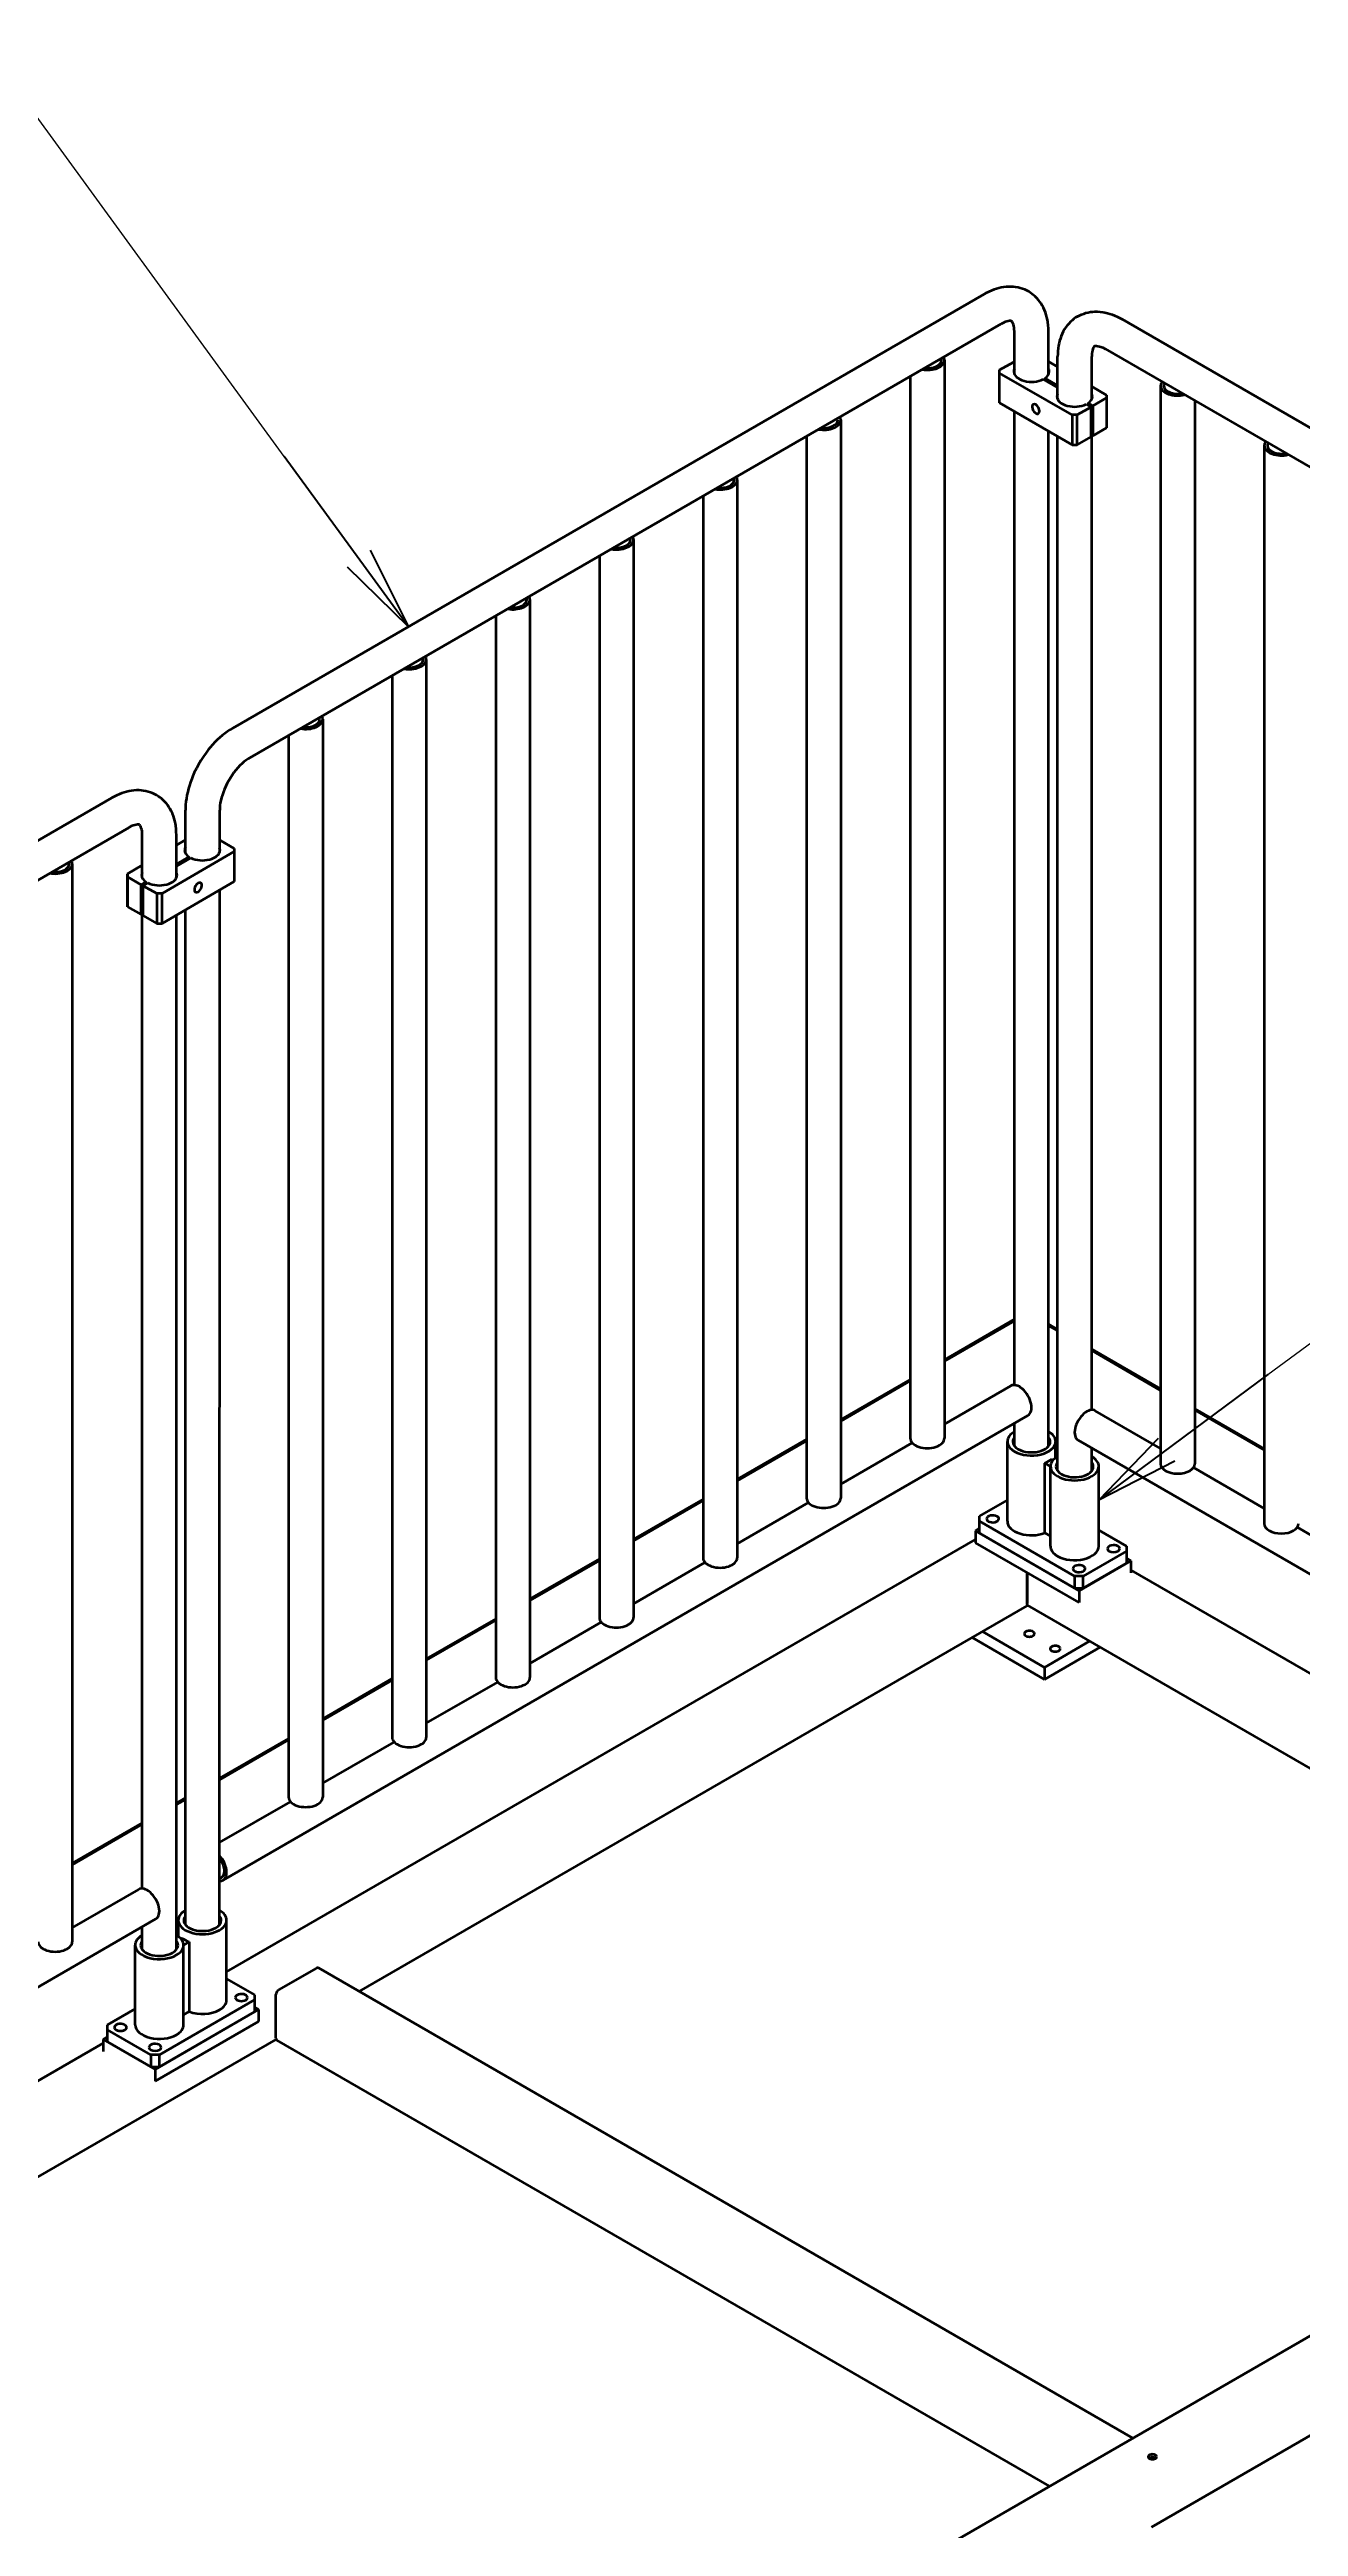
# Model space of a CAD drawing. Header units: millimetres. Extents: x -73083 to 81340, y -6859 to 6812.
# Drawn here: x -57707 to -56684, y -542 to 1486 of the extents above; entities that cross this region are included whole.
import ezdxf

# ---------------------------------------------------------------- set-up
doc = ezdxf.new("R2010")
doc.units = ezdxf.units.MM
doc.layers.add('word_dim', color=253, linetype='Continuous')
doc.styles.get("Standard").update_dxf_attribs({"font": 'romans.shx', "bigfont": 'bigfont.shx'})
doc.dimstyles.new('STANDARD 1-23', dxfattribs={"dimscale": 23, "dimtxt": 3.5, "dimasz": 3, "dimexe": 1, "dimexo": 0, "dimgap": 1, "dimtad": 3, "dimdsep": 46, "dimtxsty": 'Standard', "dimblk1": 'OPEN', "dimblk2": 'OPEN', "dimsah": 1, "dimcen": 0, "dimclrd": 256, "dimclre": 256, "dimclrt": 3, "dimazin": 2, "dimtfac": 1, "dimtmove": 0, "dimatfit": 3, "dimldrblk": 'OPEN', "dimfxl": 0, "dimtolj": 1, "dimtzin": 0, "dimlwd": 13, "dimlwe": 13, "dimarcsym": 0})

# ---------------------------------------------------------------- blocks, each defined once
blk = doc.blocks.new('A$C7FC73B9A')
at = {"color": 7, "lineweight": 35}
for p, q in [((2745.8, 6530.6), (2459.4, 6365.2)), ((2858.8, 6510.2), (3145.1, 6344.8)), ((2473.4, 6341), (2759.8, 6506.3)), ((2770.6, 6465.1), (2770.6, 6500.1)), ((2798.6, 6465.1), (2798.6, 6500.1)), ((2713.3, 6476.7), (2713.3, 5594)), ((2805.9, 6444.7), (2805.9, 6479.7)), ((2833.9, 6444.7), (2833.9, 6479.7)), ((2844.8, 6485.9), (3131.1, 6320.6)), ((2685.3, 6463.3), (2685.3, 5594)), ((2758.4, 6441.6), (2758.4, 6466.1)), ((2817.8, 6431.8), (2758.4, 6466.1)), ((2890.3, 6455.7), (2890.3, 5573.1)), ((2758.4, 6441.6), (2817.8, 6407.3)), ((2770.6, 5637.6), (2770.6, 6434.6)), ((2817.8, 6431.8), (2817.8, 6407.3)), ((2822.1, 6407.3), (2822.1, 6431.8)), ((2833.4, 6413.8), (2833.4, 6438.3)), ((2834.8, 6439.2), (2834.8, 6414.7)), ((2846.1, 6445.7), (2846.1, 6421.2)), ((2918.3, 6443.4), (2918.3, 5573.1)), ((2600.4, 6414.3), (2600.4, 5545)), ((2628.4, 6427.7), (2628.4, 5545)), ((2798.6, 5587.7), (2798.6, 6418.4)), ((2805.9, 5567.3), (2805.9, 6414.2)), ((2833.9, 5617.2), (2833.9, 6415.2)), ((2975.2, 6406.7), (2975.2, 5524.1)), ((2543.6, 6378.7), (2543.6, 5496.1)), ((2130.6, 6175.4), (2459.4, 6365.2)), ((2515.6, 6365.4), (2515.6, 5496.1)), ((2144.6, 6151.2), (2473.4, 6341)), ((2458.7, 6329.7), (2458.7, 5447.1)), ((2430.7, 6316.4), (2430.7, 5447.1)), ((2345.9, 6267.4), (2345.9, 5398.1)), ((2373.9, 6280.7), (2373.9, 5398.1)), ((2289, 6231.7), (2289, 5349.1)), ((2261, 6218.4), (2261, 5349.1)), ((2176.2, 6169.4), (2176.2, 5300.1)), ((2204.2, 6182.7), (2204.2, 5300.1)), ((2031.6, 6118.3), (1745.2, 5952.9)), ((2091.8, 6073), (2091.8, 6108.2)), ((2119.8, 6073.6), (2119.8, 6108.2)), ((1759.2, 5928.7), (2045.6, 6094)), ((2056.4, 6052.8), (2056.4, 6087.8)), ((2084.4, 6052.8), (2084.4, 6087.8)), ((1999.1, 6064.3), (1999.1, 5181.7)), ((2131.8, 6074.3), (2072.6, 6039.9)), ((2131.8, 6074.3), (2131.8, 6049.8)), ((2044.2, 6056.2), (2044.2, 6031.7)), ((2044.2, 6029.2), (2044.2, 6053.7)), ((2055.6, 6022.7), (2055.6, 6047.2)), ((2057, 6046.4), (2057, 6021.9)), ((2072.6, 6015.4), (2131.8, 6049.8)), ((2056.4, 5225.2), (2056.4, 6023.2)), ((2068.4, 6039.9), (2068.4, 6015.4)), ((2072.6, 6015.4), (2072.6, 6039.9)), ((2091.7, 5195.8), (2091.8, 6026.5)), ((2119.7, 5195.8), (2119.8, 6042.8)), ((2084.4, 5175.4), (2084.4, 6022.3)), ((2770.6, 5691.4), (2713.3, 5658.3)), ((2770.6, 5690.2), (2713.3, 5657.1)), ((2833.9, 5666.9), (2890.3, 5634.4)), ((2833.9, 5665.7), (2890.3, 5633.1)), ((2685.3, 5642.2), (2628.4, 5609.4)), ((2685.3, 5641), (2628.4, 5608.1)), ((2713.3, 5605.5), (2767.7, 5636.9)), ((2918.3, 5618.2), (2975.2, 5585.4)), ((2122.6, 5232.2), (2781.7, 5612.7)), ((2890.3, 5585.6), (2836.8, 5616.5)), ((2918.3, 5617), (2975.2, 5584.2)), ((2600.4, 5593.2), (2543.6, 5560.4)), ((2600.4, 5592), (2543.6, 5559.1)), ((2628.4, 5556.5), (2686.9, 5590.3)), ((2764.8, 5526), (2764.8, 5591.3)), ((3220.2, 5362.8), (2822.8, 5592.3)), ((2795.4, 5516.5), (2795.4, 5573.6)), ((2800.2, 5505.6), (2800.2, 5570.9)), ((2839.7, 5505.6), (2839.7, 5570.9)), ((2975.2, 5536.6), (2917.3, 5570.1)), ((2515.6, 5544.2), (2458.7, 5511.4)), ((2515.6, 5543), (2458.7, 5510.1)), ((2543.6, 5507.5), (2602, 5541.3)), ((2742.1, 5530.1), (2764.8, 5543.2)), ((2823.5, 5469.2), (2738.6, 5518.2)), ((2819.9, 5481.1), (2742.1, 5526)), ((2742.1, 5516.2), (2819.9, 5471.3)), ((2839.7, 5518.7), (2862.4, 5505.6)), ((3060, 5487.6), (3002.2, 5521.1)), ((2125.5, 5157.1), (2738.6, 5511.1)), ((2823.5, 5459.4), (2738.6, 5508.4)), ((2862.4, 5501.5), (2827, 5481.1)), ((2430.7, 5495.2), (2373.9, 5462.4)), ((2430.7, 5494), (2373.9, 5461.2)), ((2458.7, 5458.5), (2517.2, 5492.3)), ((2781, 5483.9), (2781, 5458.6)), ((2781, 5457.8), (2781, 5483.9)), ((2823.5, 5469.2), (2865.9, 5493.7)), ((2827, 5471.3), (2862.4, 5491.7)), ((2865.9, 5486.1), (3217.4, 5283.2)), ((2234.1, 5141), (2781, 5456.8)), ((2781, 5457.3), (3375.2, 5114.3)), ((2345.9, 5446.2), (2289, 5413.4)), ((2345.9, 5445), (2289, 5412.2)), ((2373.9, 5409.6), (2432.3, 5443.3)), ((2795.2, 5406.4), (2744.4, 5435.7)), ((2795.2, 5396.6), (2736, 5430.8)), ((2795.2, 5406.4), (2832.2, 5427.8)), ((2795.2, 5396.6), (2840.7, 5422.9)), ((2261, 5397.2), (2204.2, 5364.4)), ((2261, 5396), (2204.2, 5363.2)), ((2289, 5360.6), (2347.5, 5394.3)), ((2176.2, 5348.2), (2119.7, 5315.7)), ((2176.2, 5347), (2119.7, 5314.4)), ((2204.2, 5311.6), (2262.6, 5345.3)), ((2119.7, 5262.9), (2177.8, 5296.3)), ((2056.4, 5279.1), (1999.1, 5246)), ((2056.4, 5277.9), (1999.1, 5244.8)), ((1999.1, 5193.2), (2053.5, 5224.6)), ((1788.3, 5039.2), (2067.5, 5200.4)), ((2125.5, 5134.1), (2125.5, 5199.4)), ((2050.6, 5113.7), (2050.6, 5179)), ((2090.1, 5113.7), (2090.1, 5179)), ((2094.9, 5181.7), (2094.9, 5124.6)), ((2125.5, 5151.3), (2148.2, 5138.2)), ((2199.1, 5160.2), (2168, 5142.3)), ((2867.5, 4775.3), (2200.6, 5160.4)), ((2148.2, 5134.1), (2070.4, 5089.2)), ((2165.9, 5102.7), (2165.9, 5138.6)), ((2028, 5113.7), (2050.6, 5126.8)), ((2151.7, 5126.3), (2066.9, 5077.3)), ((2151.7, 5116.5), (2066.9, 5067.5)), ((2070.4, 5079.4), (2148.2, 5124.3)), ((1788.3, 4883.7), (2166, 5101.7)), ((1788.3, 4962.4), (2024.4, 5098.8)), ((2024.4, 5101.8), (2066.9, 5077.3)), ((2063.3, 5089.2), (2028, 5109.6)), ((2028, 5099.8), (2063.3, 5079.4)), ((2799.3, 4735.9), (2166.5, 5101.3)), ((2576, 4607), (3141.7, 4933.6)), ((2882.9, 4702.6), (3141.7, 4852))]:
    blk.add_line(p, q, dxfattribs=at)
at = {"color": 7, "lineweight": 35, "ltscale": 0.326596}
for p, q in [((2758.4, 6468.6), (2769.7, 6475.1)), ((2833.4, 6438.3), (2822.1, 6431.8)), ((2822.1, 6407.3), (2833.4, 6413.8)), ((2834.8, 6414.7), (2846.1, 6421.2))]:
    blk.add_line(p, q, dxfattribs=at)
at = {"color": 7, "lineweight": 35, "ltscale": 0.024517}
blk.add_line((2770.6, 6474.6), (2769.7, 6475.1), dxfattribs=at)
at = {"color": 7, "lineweight": 35, "ltscale": 0.212328}
for p, q in [((2798.6, 6475.6), (2805.9, 6471.3)), ((2798.6, 5687.3), (2805.9, 5683.1))]:
    blk.add_line(p, q, dxfattribs=at)
at = {"color": 7, "lineweight": 35, "ltscale": 0.061243}
blk.add_line((2758.4, 6466.1), (2758.4, 6468.6), dxfattribs=at)
at = {"color": 7, "lineweight": 35, "ltscale": 0.341603}
blk.add_line((2805.9, 6454.2), (2794.1, 6461), dxfattribs=at)
at = {"color": 7, "lineweight": 35, "ltscale": 0.04082}
for p, q in [((2795.5, 6460.2), (2795.5, 6461.8)), ((2833.4, 6415.5), (2834.8, 6414.7))]:
    blk.add_line(p, q, dxfattribs=at)
at = {"color": 7, "lineweight": 35, "ltscale": 0.300777}
blk.add_line((2795.5, 6461.8), (2805.9, 6455.8), dxfattribs=at)
at = {"color": 7, "lineweight": 35, "ltscale": 0.351125}
blk.add_line((2833.9, 6455.2), (2846.1, 6448.1), dxfattribs=at)
at = {"color": 7, "lineweight": 35, "ltscale": 0.106067}
for p, q in [((2822.1, 6431.8), (2817.8, 6431.8)), ((2817.8, 6407.3), (2822.1, 6407.3))]:
    blk.add_line(p, q, dxfattribs=at)
at = {"color": 7, "lineweight": 35, "ltscale": 0.112967}
blk.add_line((2833.4, 6438.3), (2829.5, 6440.6), dxfattribs=at)
at = {"color": 7, "lineweight": 35, "ltscale": 0.040833}
blk.add_line((2830.9, 6439.8), (2830.9, 6441.4), dxfattribs=at)
at = {"color": 7, "lineweight": 35, "ltscale": 0.112978}
blk.add_line((2830.9, 6441.4), (2834.8, 6439.2), dxfattribs=at)
at = {"color": 7, "lineweight": 35, "ltscale": 0.326602}
blk.add_line((2846.1, 6445.7), (2834.8, 6439.2), dxfattribs=at)
at = {"color": 7, "lineweight": 35, "ltscale": 0.06123}
blk.add_line((2846.1, 6448.1), (2846.1, 6445.7), dxfattribs=at)
at = {"color": 7, "lineweight": 35, "ltscale": 0.212753}
blk.add_line((2084.4, 6079.5), (2091.8, 6083.8), dxfattribs=at)
at = {"color": 7, "lineweight": 35, "ltscale": 0.298423}
blk.add_line((2084.4, 6064), (2094.7, 6070), dxfattribs=at)
at = {"color": 7, "lineweight": 35, "ltscale": 0.339493}
blk.add_line((2096.1, 6069.2), (2084.4, 6062.3), dxfattribs=at)
at = {"color": 7, "lineweight": 35, "ltscale": 0.040985}
for p, q in [((2094.7, 6068.3), (2094.7, 6070)), ((2059.5, 6047.8), (2059.5, 6049.5))]:
    blk.add_line(p, q, dxfattribs=at)
at = {"color": 7, "lineweight": 35, "ltscale": 0.018973}
blk.add_line((2120.4, 6083.3), (2119.8, 6082.9), dxfattribs=at)
at = {"color": 7, "lineweight": 35, "ltscale": 0.327242}
for p, q in [((2120.4, 6083.3), (2131.8, 6076.8)), ((2055.6, 6047.2), (2044.2, 6053.7)), ((2044.2, 6029.2), (2055.6, 6022.7))]:
    blk.add_line(p, q, dxfattribs=at)
at = {"color": 7, "lineweight": 35, "ltscale": 0.061238}
for p, q in [((2131.8, 6076.8), (2131.8, 6074.3)), ((2044.2, 6053.7), (2044.2, 6056.2)), ((2044.2, 6031.7), (2044.2, 6029.2))]:
    blk.add_line(p, q, dxfattribs=at)
at = {"color": 7, "lineweight": 35, "ltscale": 0.35205}
blk.add_line((2044.2, 6056.2), (2056.4, 6063.2), dxfattribs=at)
at = {"color": 7, "lineweight": 35, "ltscale": 0.11275}
for p, q in [((2055.6, 6047.2), (2059.5, 6049.5)), ((2060.9, 6048.7), (2057, 6046.4))]:
    blk.add_line(p, q, dxfattribs=at)
at = {"color": 7, "lineweight": 35, "ltscale": 0.327245}
for p, q in [((2068.4, 6039.9), (2057, 6046.4)), ((2057, 6021.9), (2068.4, 6015.4))]:
    blk.add_line(p, q, dxfattribs=at)
at = {"color": 7, "lineweight": 35, "ltscale": 0.041067}
blk.add_line((2055.6, 6022.7), (2057, 6023.5), dxfattribs=at)
at = {"color": 7, "lineweight": 35, "ltscale": 0.106064}
for p, q in [((2072.6, 6039.9), (2068.4, 6039.9)), ((2068.4, 6015.4), (2072.6, 6015.4))]:
    blk.add_line(p, q, dxfattribs=at)
at = {"color": 7, "lineweight": 35, "ltscale": 0.212325}
blk.add_line((2798.6, 5686.1), (2805.9, 5681.9), dxfattribs=at)
at = {"color": 7, "lineweight": 35, "ltscale": 0.464429}
blk.add_line((2770.6, 5587.7), (2770.6, 5606.3), dxfattribs=at)
at = {"color": 7, "lineweight": 35, "ltscale": 0.037616}
blk.add_line((2801.1, 5576.9), (2802.4, 5576.1), dxfattribs=at)
at = {"color": 7, "lineweight": 35, "ltscale": 0.335614}
blk.add_line((2804.3, 5577.9), (2804.3, 5591.3), dxfattribs=at)
at = {"color": 7, "lineweight": 35, "ltscale": 0.464423}
blk.add_line((2833.9, 5567.3), (2833.9, 5585.9), dxfattribs=at)
at = {"color": 7, "lineweight": 35, "ltscale": 0.137345}
for p, q in [((2800.2, 5570.9), (2795.4, 5573.6)), ((2094.9, 5181.7), (2090.1, 5179))]:
    blk.add_line(p, q, dxfattribs=at)
at = {"color": 7, "lineweight": 35, "ltscale": 0.102051}
blk.add_line((2742.1, 5520.3), (2738.6, 5518.2), dxfattribs=at)
at = {"color": 7, "lineweight": 35, "ltscale": 0.244946}
for p, q in [((2738.6, 5518.2), (2738.6, 5508.4)), ((2823.5, 5469.2), (2823.5, 5459.4)), ((2151.7, 5126.3), (2151.7, 5116.5))]:
    blk.add_line(p, q, dxfattribs=at)
at = {"color": 7, "lineweight": 35, "ltscale": 0.102063}
for p, q in [((2742.1, 5526), (2742.1, 5530.1)), ((2862.4, 5505.6), (2862.4, 5501.5)), ((2028, 5109.6), (2028, 5113.7))]:
    blk.add_line(p, q, dxfattribs=at)
at = {"color": 7, "lineweight": 35, "ltscale": 0.244952}
for p, q in [((2742.1, 5516.2), (2742.1, 5526)), ((2862.4, 5501.5), (2862.4, 5491.7)), ((2819.9, 5481.1), (2819.9, 5471.3)), ((2827, 5471.3), (2827, 5481.1)), ((2865.9, 5493.7), (2865.9, 5483.9)), ((2795.2, 5406.4), (2795.2, 5396.6)), ((2148.2, 5134.1), (2148.2, 5124.3)), ((2024.4, 5101.8), (2024.4, 5092)), ((2028, 5099.8), (2028, 5109.6)), ((2063.3, 5089.2), (2063.3, 5079.4)), ((2066.9, 5077.3), (2066.9, 5067.5)), ((2070.4, 5079.4), (2070.4, 5089.2))]:
    blk.add_line(p, q, dxfattribs=at)
at = {"color": 7, "lineweight": 35, "ltscale": 0.137348}
for p, q in [((2800.2, 5513.7), (2795.4, 5516.5)), ((2094.9, 5124.6), (2090.1, 5121.8))]:
    blk.add_line(p, q, dxfattribs=at)
at = {"color": 7, "lineweight": 35, "ltscale": 0.102073}
blk.add_line((2862.4, 5495.8), (2865.9, 5493.7), dxfattribs=at)
at = {"color": 7, "lineweight": 35, "ltscale": 0.176776}
for p, q in [((2827, 5481.1), (2819.9, 5481.1)), ((2819.9, 5471.3), (2827, 5471.3)), ((2070.4, 5089.2), (2063.3, 5089.2))]:
    blk.add_line(p, q, dxfattribs=at)
at = {"color": 7, "lineweight": 35, "ltscale": 0.025366}
blk.add_line((2781, 5457.8), (2781, 5456.8), dxfattribs=at)
at = {"color": 7, "lineweight": 35, "ltscale": 0.21233}
for p, q in [((2091.7, 5299.5), (2084.4, 5295.3)), ((2091.7, 5298.3), (2084.4, 5294))]:
    blk.add_line(p, q, dxfattribs=at)
at = {"color": 7, "lineweight": 35, "ltscale": 0.464539}
blk.add_line((2056.4, 5175.4), (2056.4, 5193.9), dxfattribs=at)
at = {"color": 7, "lineweight": 35, "ltscale": 0.335608}
blk.add_line((2086, 5186), (2086, 5199.4), dxfattribs=at)
at = {"color": 7, "lineweight": 35, "ltscale": 0.037613}
blk.add_line((2087.9, 5184.2), (2089.2, 5185), dxfattribs=at)
at = {"color": 7, "lineweight": 35, "ltscale": 0.102057}
blk.add_line((2148.2, 5138.2), (2148.2, 5134.1), dxfattribs=at)
at = {"color": 7, "lineweight": 35, "ltscale": 0.102062}
for p, q in [((2151.7, 5126.3), (2148.2, 5128.3)), ((2024.4, 5101.8), (2028, 5103.9))]:
    blk.add_line(p, q, dxfattribs=at)
at = {"color": 7, "lineweight": 35, "ltscale": 0.176779}
blk.add_line((2063.3, 5079.4), (2070.4, 5079.4), dxfattribs=at)
at = {"color": 7, "lineweight": 35}
for points in [[(2782.3, 6532.8), (2780.7, 6533.7), (2779.1, 6534.4), (2777.2, 6535.1), (2775.4, 6535.7), (2773.6, 6536.1), (2771.6, 6536.5), (2769.9, 6536.7), (2768.1, 6536.8), (2765.8, 6536.8), (2763.7, 6536.6), (2761.6, 6536.4), (2759.8, 6536.1), (2757.8, 6535.6), (2755.9, 6535.1), (2753.9, 6534.4), (2752, 6533.6), (2749.6, 6532.6), (2747.3, 6531.4), (2745.8, 6530.6)], [(2798.6, 6500.1), (2798.5, 6502.7), (2798.3, 6505.3), (2798, 6507.7), (2797.7, 6509.7), (2797.2, 6511.7), (2796.7, 6513.7), (2796.1, 6515.6), (2795.3, 6517.7), (2794.4, 6519.6), (2793.4, 6521.5), (2792.5, 6523), (2791.5, 6524.5), (2790.4, 6525.9), (2789, 6527.4), (2787.7, 6528.8), (2786.3, 6530), (2785.2, 6530.8), (2783.8, 6531.9), (2782.3, 6532.8)], [(2822.3, 6512.4), (2820.7, 6511.5), (2819.3, 6510.4), (2817.8, 6509.2), (2816.4, 6507.9), (2815.1, 6506.5), (2813.8, 6505), (2812.7, 6503.6), (2811.7, 6502.1), (2810.6, 6500.1), (2809.7, 6498.2), (2808.8, 6496.3), (2808.2, 6494.5), (2807.6, 6492.6), (2807.1, 6490.7), (2806.7, 6488.7), (2806.4, 6486.6), (2806.1, 6484), (2806, 6481.4), (2805.9, 6479.7)], [(2822.3, 6512.4), (2823.8, 6513.2), (2825.5, 6514), (2827.3, 6514.7), (2829.1, 6515.3), (2830.9, 6515.7), (2832.9, 6516.1), (2834.7, 6516.3), (2836.5, 6516.4), (2838.7, 6516.4), (2840.8, 6516.2), (2842.9, 6516), (2844.7, 6515.6), (2846.7, 6515.2), (2848.6, 6514.6), (2850.6, 6514), (2852.6, 6513.2), (2854.9, 6512.2), (2857.2, 6511), (2858.8, 6510.2)], [(2768.3, 6508.6), (2767.9, 6508.7), (2767.3, 6508.8), (2766.6, 6508.8), (2765.5, 6508.6), (2764.3, 6508.4), (2763.1, 6508), (2761.6, 6507.3), (2760.1, 6506.5), (2759.8, 6506.3)], [(2770.6, 6500.1), (2770.5, 6501.8), (2770.4, 6503.3), (2770.2, 6504.6), (2769.8, 6505.9), (2769.4, 6506.9), (2769.1, 6507.6), (2768.7, 6508.2), (2768.4, 6508.5), (2768.3, 6508.6)], [(2836.3, 6488.2), (2836, 6487.9), (2835.6, 6487.5), (2835.2, 6486.8), (2834.8, 6485.8), (2834.5, 6484.6), (2834.2, 6483.4), (2834, 6481.7), (2833.9, 6480.1), (2833.9, 6479.7)], [(2836.3, 6488.2), (2836.6, 6488.3), (2837.2, 6488.4), (2837.9, 6488.4), (2839, 6488.2), (2840.2, 6487.9), (2841.4, 6487.5), (2842.9, 6486.9), (2844.4, 6486.1), (2844.8, 6485.9)], [(2130.6, 6175.4), (2128.2, 6174), (2126.1, 6172.5), (2124, 6171), (2121.9, 6169.3), (2119.8, 6167.6), (2117.8, 6165.7), (2115.9, 6163.8), (2114, 6161.7), (2112.1, 6159.6), (2110.4, 6157.5), (2108.6, 6155.2), (2106.5, 6152.2), (2104.4, 6149), (2102.5, 6145.7), (2100.7, 6142.4), (2099, 6139), (2097.9, 6136.4), (2096.9, 6133.8), (2095.9, 6131.2), (2095, 6128.5), (2094.3, 6125.9), (2093.6, 6123.2), (2093, 6120.5), (2092.5, 6117.9), (2092.2, 6115.2), (2091.9, 6112.7), (2091.8, 6110), (2091.8, 6108.2)], [(2144.6, 6151.2), (2143, 6150.2), (2141.4, 6149.1), (2139.7, 6147.8), (2138.1, 6146.3), (2136.4, 6144.7), (2134.7, 6142.9), (2133.1, 6141.1), (2131.5, 6139.1), (2130, 6137), (2128.6, 6134.8), (2127.2, 6132.5), (2125.9, 6130.2), (2124.8, 6127.9), (2123.7, 6125.5), (2122.8, 6123.2), (2122, 6120.8), (2121.3, 6118.5), (2120.7, 6116.2), (2120.3, 6114.1), (2120, 6112), (2119.8, 6110.1), (2119.8, 6108.2)], [(2068.1, 6120.5), (2066.5, 6121.3), (2064.9, 6122.1), (2063.1, 6122.8), (2061.2, 6123.3), (2059.4, 6123.8), (2057.5, 6124.1), (2055.7, 6124.3), (2053.9, 6124.5), (2051.6, 6124.5), (2049.5, 6124.3), (2047.4, 6124.1), (2045.6, 6123.7), (2043.6, 6123.3), (2041.7, 6122.7), (2039.7, 6122.1), (2037.8, 6121.3), (2035.4, 6120.3), (2033.1, 6119.1), (2031.6, 6118.3)], [(2084.4, 6087.8), (2084.3, 6090.4), (2084.1, 6093), (2083.8, 6095.4), (2083.5, 6097.4), (2083.1, 6099.4), (2082.5, 6101.4), (2081.9, 6103.3), (2081.1, 6105.4), (2080.2, 6107.3), (2079.2, 6109.2), (2078.3, 6110.7), (2077.3, 6112.2), (2076.2, 6113.6), (2074.9, 6115.1), (2073.5, 6116.4), (2072.1, 6117.7), (2071.1, 6118.5), (2069.6, 6119.5), (2068.1, 6120.5)], [(2054.1, 6096.2), (2053.7, 6096.4), (2053.2, 6096.5), (2052.4, 6096.5), (2051.4, 6096.3), (2050.2, 6096), (2049, 6095.6), (2047.4, 6095), (2046, 6094.2), (2045.6, 6094)], [(2056.4, 6087.8), (2056.3, 6089.4), (2056.2, 6090.9), (2056, 6092.3), (2055.6, 6093.6), (2055.3, 6094.6), (2054.9, 6095.3), (2054.5, 6095.8), (2054.2, 6096.1), (2054.1, 6096.2)]]:
    blk.add_lwpolyline(points, dxfattribs=at)
for centre, major_axis, ratio, start_param, end_param in [((2699.3, 6476.7), (14, 0), 0.577346, 4.404865, 6.283181), ((2699.3, 6476.7), (11.5, 0), 0.577346, 4.521178, 6.283181), ((2699.3, 6476.7), (11.5, 0), 0.577346, 6.283181, 6.47423), ((2699.3, 6476.7), (14, 0), 0.577346, 6.283181, 6.590704), ((2784.6, 6467.3), (14.5, 0), 0.577346, 2.878461, 3.141633), ((2784.6, 6467.3), (14.5, 0), 0.577346, 0.00004, 0.263142), ((2784.6, 6467.3), (14.5, 0), 0.577346, 3.141633, 5.42877), ((2784.6, 6467.3), (14.5, 0), 0.577346, 5.566811, 6.283225), ((2819.9, 6446.9), (14.5, 0), 0.577346, 2.87853, 3.141633), ((2819.9, 6446.9), (14.5, 0), 0.577346, 0.00004, 0.26321), ((2904.3, 6455.7), (14, 0), 0.577346, 2.733604, 3.14159), ((2904.3, 6455.7), (14, 0), 0.577346, 3.14159, 5.120369), ((2904.3, 6455.7), (11.5, 0), 0.577346, 2.821432, 3.14159), ((2904.3, 6455.7), (11.5, 0), 0.577346, 3.14159, 5.032541), ((2614.4, 6427.7), (11.5, 0), 0.577346, 6.283181, 6.47423), ((2614.4, 6427.7), (14, 0), 0.577346, 6.283181, 6.590704), ((2788.1, 6436.7), (2.17, -3.76), 0.577354, 3.141596, 5.497791), ((2788.1, 6436.7), (2.17, -3.76), 0.577354, 0.000004, 3.141596), ((2788.1, 6436.7), (2.17, -3.76), 0.577354, 5.497791, 6.283189), ((2819.9, 6446.9), (14.5, 0), 0.577346, 3.141633, 5.42877), ((2819.9, 6446.9), (14.5, 0), 0.577346, 5.566811, 6.283225), ((2614.4, 6427.7), (14, 0), 0.577346, 4.404865, 6.283181), ((2614.4, 6427.7), (11.5, 0), 0.577346, 4.521178, 6.283181), ((2989.2, 6406.7), (14, 0), 0.577346, 2.733604, 3.14159), ((2989.2, 6406.7), (11.5, 0), 0.577346, 2.821432, 3.14159), ((2989.2, 6406.7), (14, 0), 0.577346, 3.14159, 5.120369), ((2989.2, 6406.7), (11.5, 0), 0.577346, 3.14159, 5.032541), ((2529.6, 6378.7), (14, 0), 0.577346, 4.404865, 6.283181), ((2529.6, 6378.7), (11.5, 0), 0.577346, 4.521178, 6.283181), ((2529.6, 6378.7), (11.5, 0), 0.577346, 6.283181, 6.47423), ((2529.6, 6378.7), (14, 0), 0.577346, 6.283181, 6.590704), ((2444.7, 6329.7), (14, 0), 0.577346, 4.404865, 6.283181), ((2444.7, 6329.7), (11.5, 0), 0.577346, 4.521178, 6.283181), ((2444.7, 6329.7), (11.5, 0), 0.577346, 6.283181, 6.47423), ((2444.7, 6329.7), (14, 0), 0.577346, 6.283181, 6.590704), ((2359.9, 6280.7), (14, 0), 0.577346, 4.404865, 6.283181), ((2359.9, 6280.7), (11.5, 0), 0.577346, 4.521178, 6.283181), ((2359.9, 6280.7), (11.5, 0), 0.577346, 6.283181, 6.47423), ((2359.9, 6280.7), (14, 0), 0.577346, 6.283181, 6.590704), ((2275, 6231.7), (14, 0), 0.577346, 4.404865, 6.283181), ((2275, 6231.7), (11.5, 0), 0.577346, 4.521178, 6.283181), ((2275, 6231.7), (11.5, 0), 0.577346, 6.283181, 6.47423), ((2275, 6231.7), (14, 0), 0.577346, 6.283181, 6.590704), ((2190.2, 6182.7), (14, 0), 0.577346, 6.283181, 6.590704), ((2190.2, 6182.7), (14, 0), 0.577346, 4.404865, 6.283181), ((2190.2, 6182.7), (11.5, 0), 0.577346, 4.521178, 6.283181), ((2190.2, 6182.7), (11.5, 0), 0.577346, 6.283181, 6.47423), ((1985.1, 6064.3), (14, 0), 0.577346, 4.404865, 6.283181), ((1985.1, 6064.3), (11.5, 0), 0.577346, 4.521178, 6.283181), ((1985.1, 6064.3), (11.5, 0), 0.577346, 6.283181, 6.47423), ((1985.1, 6064.3), (14, 0), 0.577346, 6.283181, 6.590704), ((2105.6, 6075.5), (14.5, 0), 0.577346, 2.843538, 3.141555), ((2105.6, 6075.5), (14.5, 0), 0.577346, 3.141555, 3.861926), ((2105.6, 6075.5), (14.5, 0), 0.577346, 3.999967, 6.283147), ((2105.6, 6075.5), (14.5, 0), 0.577346, 6.283147, 6.50602), ((2070.4, 6055), (14.5, 0), 0.577346, 2.878463, 3.141555), ((2070.4, 6055), (14.5, 0), 0.577346, 3.141555, 3.861926), ((2070.4, 6055), (14.5, 0), 0.577346, 3.999967, 6.283147), ((2070.4, 6055), (14.5, 0), 0.577346, 6.283147, 6.546309), ((2102.2, 6044.9), (2.16, 3.76), 0.575064, 0.000039, 3.141632), ((2102.2, 6044.9), (2.16, 3.76), 0.575064, 3.925015, 6.283224), ((2102.2, 6044.9), (2.16, 3.76), 0.575064, 3.141632, 3.925015), ((2774.7, 5624.8), (-7, 12.1), 0.57735, 3.141564, 6.283157), ((2829.8, 5604.4), (-7, -12.1), 0.577354, 3.141611, 6.283204), ((2784.6, 5591.3), (19.8, 0), 0.577346, 2.358672, 3.141594), ((2784.6, 5591.3), (19.8, 0), 0.577346, 0.000002, 0.782921), ((2699.3, 5594), (-14, 0), 0.577346, 6.283181, 9.424774), ((2784.6, 5591.3), (19.8, 0), 0.577346, 3.141594, 3.926992), ((2784.6, 5591.3), (15.3, 0), 0.577346, 2.719147, 3.141594), ((2784.6, 5591.3), (15.3, 0), 0.577346, 3.141594, 3.926992), ((2784.6, 5591.3), (19.8, 0), 0.577346, 3.926992, 6.283187), ((2784.6, 5591.3), (15.3, 0), 0.577346, 3.926992, 6.283187), ((2784.6, 5583.2), (19.8, 0), 0.577346, 5.293846, 5.701731), ((2784.6, 5591.3), (15.3, 0), 0.577346, 0.000002, 0.422446), ((2819.9, 5570.9), (19.8, 0), 0.577346, 2.358686, 3.141594), ((2819.9, 5570.9), (19.8, 0), 0.577346, 0.000002, 0.782935), ((2819.9, 5570.9), (19.8, 0), 0.577346, 3.141594, 6.283187), ((2819.9, 5570.9), (15.3, 0), 0.577346, 2.719178, 3.141594), ((2819.9, 5570.9), (15.3, 0), 0.577346, 3.141594, 3.926992), ((2819.9, 5570.9), (15.3, 0), 0.577346, 3.926992, 6.283187), ((2819.9, 5570.9), (15.3, 0), 0.577346, 0.000002, 0.422477), ((2904.3, 5573.1), (-14, 0), 0.577346, 6.283183, 9.424775), ((2614.4, 5545), (-14, 0), 0.577346, 6.283181, 9.424774), ((2752.8, 5528), (-5, 0), 0.577346, 3.926992, 6.283187), ((2752.8, 5528), (-5, 0), 0.577346, 0.000002, 0.7854), ((2752.8, 5528), (5, 0), 0.577346, 3.926992, 6.283182), ((2752.8, 5528), (5, 0), 0.577346, 6.283182, 7.068585), ((2784.6, 5526), (-19.8, 0), 0.577346, 0.000002, 2.152254), ((2989.2, 5524.1), (-14, 0), 0.577346, 6.283183, 9.424775), ((2529.6, 5496.1), (-14, 0), 0.577346, 6.283181, 9.424774), ((2819.9, 5505.6), (-19.8, 0), 0.577346, 0.00004, 0.7854), ((2819.9, 5505.6), (-19.8, 0), 0.577346, 0.7854, 3.141594), ((2851.8, 5503.6), (-5, 0), 0.577346, 3.926992, 6.283187), ((2851.8, 5503.6), (-5, 0), 0.577346, 0.000002, 3.141594), ((2851.8, 5503.6), (-5, 0), 0.577346, 3.141594, 3.926992), ((2823.5, 5487.2), (5, 0), 0.577346, 0.7854, 3.141589), ((2823.5, 5487.2), (5, 0), 0.577346, 3.141589, 3.926992), ((2823.5, 5487.2), (-5, 0), 0.577346, 0.7854, 3.141594), ((2823.5, 5487.2), (-5, 0), 0.577346, 3.141594, 3.926992), ((2444.7, 5447.1), (-14, 0), 0.577346, 6.283181, 9.424774), ((2782.8, 5433.9), (-4.19, 0), 0.577346, 3.426995, 6.283157), ((2782.8, 5433.9), (-4.19, 0), 0.577346, 6.283157, 9.42475), ((2782.8, 5433.9), (-4.19, 0), 0.577346, 3.141564, 3.426995), ((2804, 5421.7), (-4.19, 0), 0.577346, 3.426995, 6.283157), ((2804, 5421.7), (-4.19, 0), 0.577346, 6.283157, 9.42475), ((2804, 5421.7), (-4.19, 0), 0.577346, 3.141564, 3.426995), ((2359.9, 5398.1), (-14, 0), 0.577346, 6.283181, 9.424774), ((2275, 5349.1), (-14, 0), 0.577346, 6.283181, 9.424774), ((2190.2, 5300.1), (-14, 0), 0.577346, 6.283181, 9.424774), ((2115.6, 5244.3), (7, -12.1), 0.57735, 6.283157, 8.212313), ((2115.6, 5244.3), (5.75, -9.96), 0.57735, 0.000007, 1.827683), ((2115.6, 5244.3), (5.75, -9.96), 0.57735, 6.026326, 6.283193), ((2115.6, 5244.3), (7, -12.1), 0.57735, 5.924863, 6.283157), ((2060.5, 5212.5), (-7, 12.1), 0.57735, 3.141564, 6.283157), ((2105.7, 5199.4), (19.8, 0), 0.577346, 2.358672, 3.141594), ((2105.7, 5199.4), (19.8, 0), 0.577346, 3.141594, 6.283187), ((2105.7, 5199.4), (15.3, 0), 0.577346, 2.719147, 3.141594), ((2105.7, 5199.4), (15.3, 0), 0.577346, 3.141594, 5.497789), ((2105.7, 5199.4), (15.3, 0), 0.577346, 5.497789, 6.283187), ((2105.7, 5199.4), (19.8, 0), 0.577346, 0.000002, 0.782921), ((2105.7, 5199.4), (15.3, 0), 0.577346, 0.000002, 0.422446), ((1985.1, 5181.7), (-14, 0), 0.577346, 6.283181, 9.424774), ((2070.4, 5179), (19.8, 0), 0.577346, 2.358672, 3.141594), ((2070.4, 5179), (19.8, 0), 0.577346, 3.141594, 5.497789), ((2070.4, 5179), (15.3, 0), 0.577346, 2.719147, 3.141594), ((2070.4, 5179), (15.3, 0), 0.577346, 3.141594, 5.497789), ((2070.4, 5179), (15.3, 0), 0.577346, 5.497789, 6.283187), ((2070.4, 5179), (19.8, 0), 0.577346, 0.000002, 0.782921), ((2070.4, 5179), (15.3, 0), 0.577346, 0.000002, 0.422446), ((2070.4, 5179), (19.8, 0), 0.577346, 5.497789, 6.283187), ((2105.7, 5191.2), (19.8, 0), 0.577346, 3.72305, 4.130935), ((2199.1, 5157.8), (-1.5, -2.6), 0.57735, 3.141594, 3.926992), ((2105.7, 5134.1), (-19.8, 0), 0.577346, 2.356196, 3.141594), ((2137.6, 5136.1), (-5, 0), 0.577346, 5.497789, 6.28317), ((2137.6, 5136.1), (-5, 0), 0.577346, 6.28317, 9.424779), ((2137.6, 5136.1), (-5, 0), 0.577346, 3.141594, 5.497789), ((2168, 5139.8), (-1.5, -2.6), 0.57735, 3.926992, 5.497788), ((2038.6, 5111.6), (5, 0), 0.577346, 2.356196, 3.141594), ((2038.6, 5111.6), (5, 0), 0.577346, 3.141594, 6.283187), ((2038.6, 5111.6), (5, 0), 0.577346, 0.000002, 2.356196), ((2070.4, 5113.7), (-19.8, 0), 0.577346, 0.000002, 2.356196), ((2070.4, 5113.7), (-19.8, 0), 0.577346, 2.356196, 3.141553), ((2105.7, 5134.1), (-19.8, 0), 0.577346, 0.989342, 2.356196), ((2066.9, 5095.3), (-5, 0), 0.577346, 5.497789, 6.283187), ((2066.9, 5095.3), (-5, 0), 0.577346, 0.000002, 3.141577), ((2066.9, 5095.3), (-5, 0), 0.577346, 3.141577, 5.497789), ((2168, 5103.9), (-1.5, -2.6), 0.57735, 5.497788, 6.283186), ((2883.6, 4760.1), (-3.5, 0), 0.577345, 4.997784, 6.283204), ((2883.6, 4760.1), (-3.5, 0), 0.577345, 0.000018, 3.141611), ((2883.6, 4757.7), (-3.5, 0), 0.577345, 4.997784, 5.632426), ((2883.6, 4760.1), (-3.5, 0), 0.577345, 3.141611, 4.997784), ((2883.6, 4757.7), (-3.5, 0), 0.577345, 3.792636, 4.997784)]:
    blk.add_ellipse(centre, major_axis=major_axis, ratio=ratio, start_param=start_param, end_param=end_param, dxfattribs=at)
blk = doc.blocks.new('aa1')
for p, q in [((0, 0), (-1, 0)), ((-0.4, 0.067), (0, 0)), ((-0.4, -0.067), (0, 0))]:
    blk.add_line(p, q)
blk = doc.blocks.new('aa2')
blk.add_circle((0, 0), 1)
blk = doc.blocks.new('*D1046')
at = {"layer": 'DEFPOINTS', "color": 0, "linetype": 'Continuous', "ltscale": 2}
for p in [(-55458.2, 1328.6), (-55458.2, 1328.6), (-56847.6, 298.6)]:
    blk.add_point(p, dxfattribs=at)
at = {"layer": 'word_dim', "linetype": 'Continuous', "lineweight": 13, "ltscale": 2}
blk.add_line((-56709.1, 401.3), (-55596.8, 1225.9), dxfattribs=at)
at = {"layer": 'word_dim', "linetype": 'Continuous', "lineweight": 13, "ltscale": 2, "xscale": 172.5, "yscale": 172.5, "zscale": 172.5}
for name, p, rotation in [('aa2', (-55458.2, 1328.6), 36.54932715795045), ('aa1', (-56847.6, 298.6), 216.5493271579504)]:
    blk.add_blockref(name, p, dxfattribs=dict(at, rotation=rotation))
at = {"layer": 'word_dim', "color": 3, "linetype": 'Continuous', "ltscale": 2, "insert": (-56152.9, 813.6), "char_height": 0.000023, "attachment_point": 5, "rotation": 36.5493}
blk.add_mtext('\\A1;1729.57', dxfattribs=at)
blk = doc.blocks.new('_Open')
at = {"color": 0, "lineweight": -2}
for p, q in [((-1, 0.167), (0, 0)), ((-1, -0.167), (0, 0)), ((0, 0), (-1, 0))]:
    blk.add_line(p, q, dxfattribs=at)
blk = doc.blocks.new('*D1047')
at = {"layer": 'DEFPOINTS', "color": 0, "linetype": 'Continuous', "ltscale": 2}
for p in [(-58189.5, 2077.9), (-58189.5, 2077.9), (-57413, 1013.7)]:
    blk.add_point(p, dxfattribs=at)
at = {"layer": 'word_dim', "linetype": 'Continuous', "lineweight": 13, "ltscale": 2}
blk.add_line((-57514.6, 1153), (-58087.8, 1938.6), dxfattribs=at)
at = {"layer": 'word_dim', "linetype": 'Continuous', "lineweight": 13, "ltscale": 2, "xscale": 172.5, "yscale": 172.5, "zscale": 172.5}
for name, p, rotation in [('aa2', (-58189.5, 2077.9), 126.1170499032438), ('aa1', (-57413, 1013.7), 306.1170499032438)]:
    blk.add_blockref(name, p, dxfattribs=dict(at, rotation=rotation))
at = {"layer": 'word_dim', "color": 3, "linetype": 'Continuous', "ltscale": 2, "insert": (-57801.2, 1545.8), "char_height": 0.000023, "attachment_point": 5, "rotation": 306.117}
blk.add_mtext('\\A1;1317.45', dxfattribs=at)
blk = doc.blocks.new('*D1063')
at = {"layer": 'DEFPOINTS', "color": 0, "linetype": 'Continuous', "ltscale": 2}
for p in [(-55007.9, 784.1), (-55007.9, 784.1), (-56789.7, -1172)]:
    blk.add_point(p, dxfattribs=at)
at = {"layer": 'word_dim', "linetype": 'Continuous', "lineweight": 13, "ltscale": 2}
blk.add_line((-56673.6, -1044.5), (-55124.1, 656.6), dxfattribs=at)
at = {"layer": 'word_dim', "linetype": 'Continuous', "lineweight": 13, "ltscale": 2, "xscale": 172.5, "yscale": 172.5, "zscale": 172.5}
for name, p, rotation in [('aa2', (-55007.9, 784.1), 47.66996272155554), ('aa1', (-56789.7, -1172), 227.6699627215555)]:
    blk.add_blockref(name, p, dxfattribs=dict(at, rotation=rotation))
at = {"layer": 'word_dim', "color": 3, "linetype": 'Continuous', "ltscale": 2, "insert": (-55898.8, -194), "char_height": 0.000023, "attachment_point": 5, "rotation": 47.67}
blk.add_mtext('\\A1;2645.97', dxfattribs=at)

msp = doc.modelspace()

# ---------------------------------------------------------------- block references
at = {"layer": 'word_dim', "ltscale": 2}
msp.add_blockref('A$C7FC73B9A', (-59687.30853, -5244.75084), dxfattribs=at)

# ---------------------------------------------------------------- dimensions: what is measured, and where the dimension line sits
at = {"layer": 'word_dim', "color": 3, "linetype": 'Continuous', "ltscale": 2}
for p1, p2, picture, middle in [((-57412.95736, 1013.6709), (-58189.50944, 2077.92422), '*D1047', (-57801.23339, 1545.79757)), ((-56847.62724, 298.59661), (-55458.18864, 1328.57944), '*D1046', (-56152.90795, 813.58803)), ((-56789.72382, -1172.00993), (-55007.92912, 784.09577), '*D1063', (-55898.82648, -193.95707))]:
    dim = msp.add_aligned_dim(p1=p1, p2=p2, distance=0, dimstyle='STANDARD 1-23', override={"dimtxt": 1e-06, "dimasz": 7.5, "dimgap": 0, "dimblk1": 'aa1', "dimblk2": 'aa2', "dimse1": 1, "dimse2": 1}, dxfattribs=at)
    dim.commit()
    dim.dimension.update_dxf_attribs({"geometry": picture, "text_midpoint": middle})

doc.saveas('drawing.dxf')
